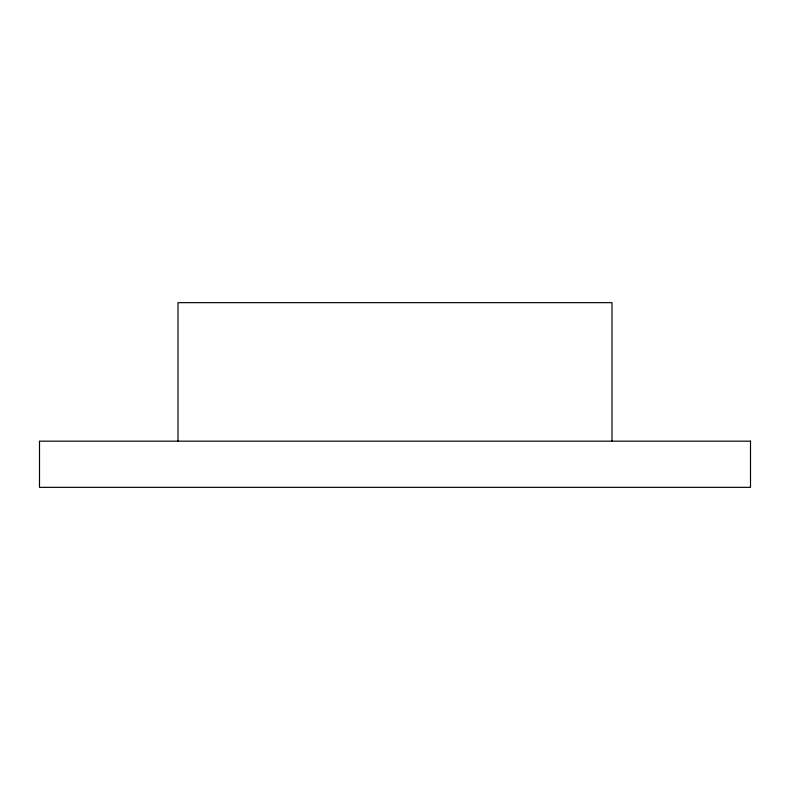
<?xml version="1.0" encoding="UTF-8"?>
<svg xmlns="http://www.w3.org/2000/svg" width="790" height="790" viewBox="0 0 790 790"><rect width="100%" height="100%" fill="white"/><g stroke="black" fill="none" stroke-linecap="round" stroke-linejoin="round"><path stroke-width="1.19" d="M611.993 441.166L611.993 302.659L178.007 302.659L178.007 441.166M750.5 441.166L39.5 441.166L39.5 487.341L750.5 487.341L750.5 441.166"/></g></svg>
